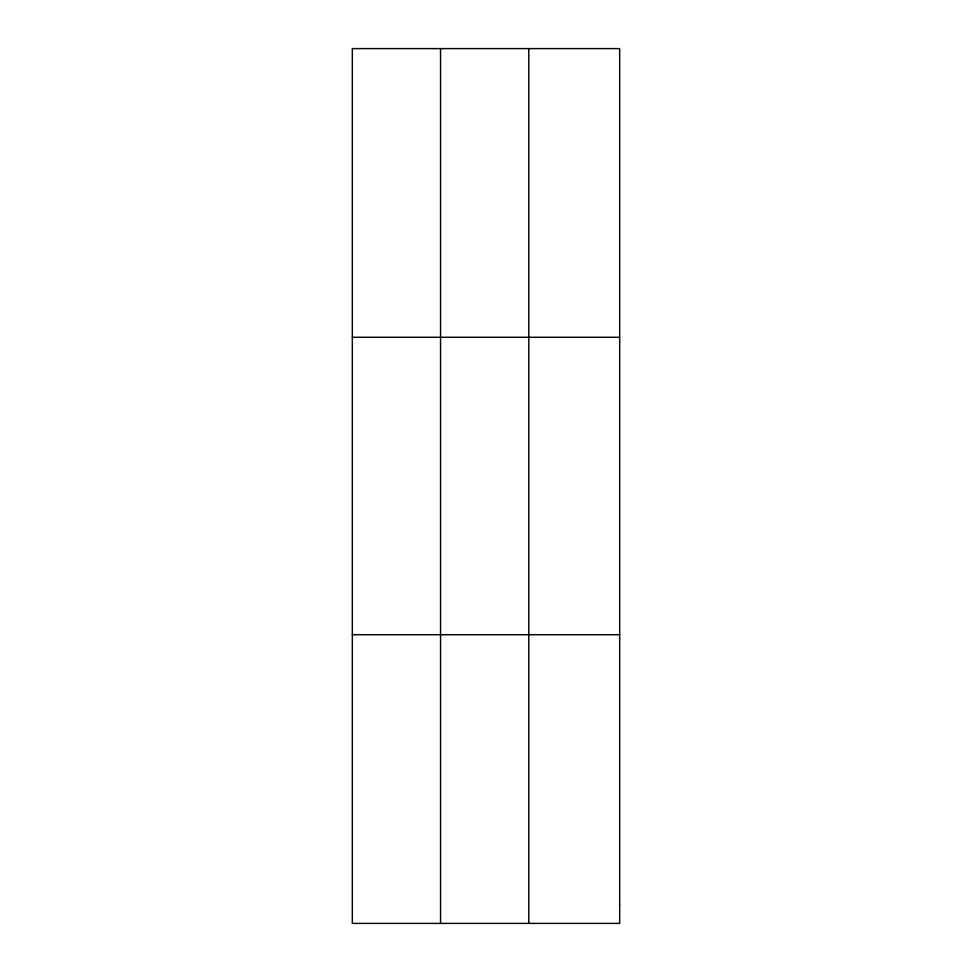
<?xml version="1.0" encoding="UTF-8"?>
<svg xmlns="http://www.w3.org/2000/svg" width="972" height="972" viewBox="0 0 972 972"><rect width="100%" height="100%" fill="white"/><g stroke="black" fill="none" stroke-linecap="round" stroke-linejoin="round"><path stroke-width="1.46" d="M440.547 48.6L440.547 923.4M528.78 48.6L528.78 923.4M352.326 337.284L619.674 337.284M352.326 634.716L619.674 634.716M619.674 904.154L619.674 923.4L352.326 923.4L352.326 48.6L619.674 48.6L619.674 904.154"/></g></svg>
